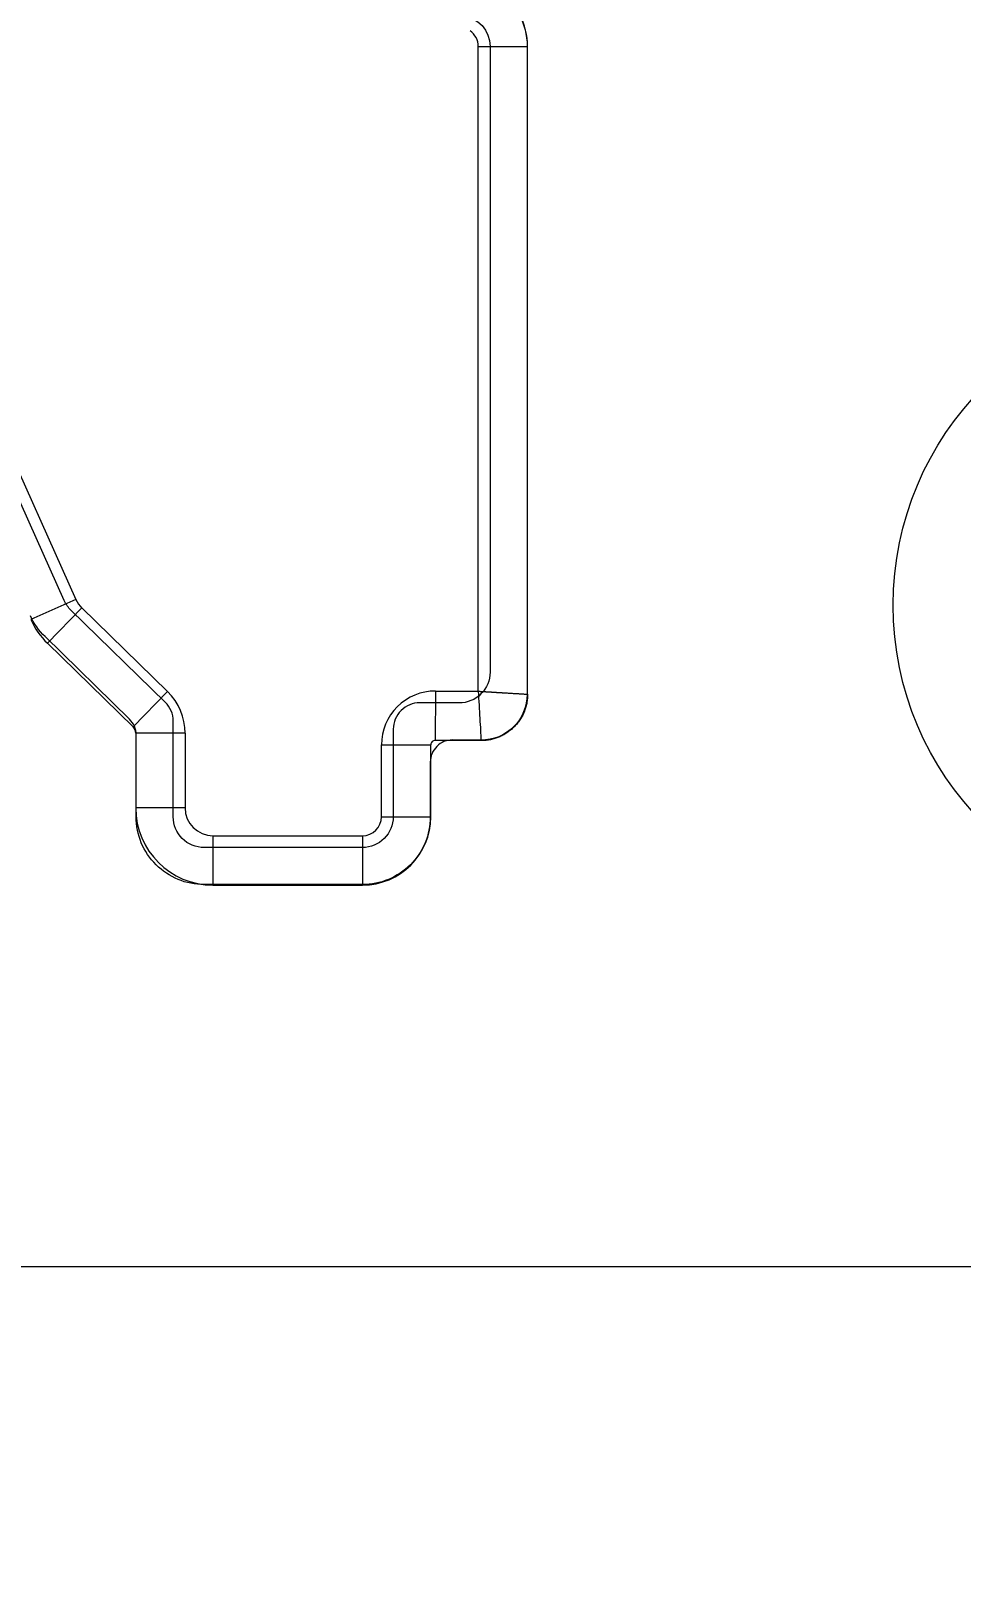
# Model space of a CAD drawing. Header units: millimetres. Extents: x 117382 to 126876, y -1151 to 1280.
# Drawn here: x 121181.76 to 121202.85, y 696.93 to 731.85 of the extents above; entities that cross this region are included whole.
import ezdxf

# ---------------------------------------------------------------- set-up
doc = ezdxf.new("R2010")
doc.units = ezdxf.units.MM
doc.linetypes.add('HIDDEN', pattern=[0])
for name, color, linetype in [('DIE_P', 2, 'Continuous'), ('DIM', 4, 'Continuous'), ('PRESS', 3, 'Continuous'), ('PS_P', 2, 'Continuous')]:
    doc.layers.add(name, color=color, linetype=linetype)
doc.styles.get("Standard").update_dxf_attribs({"font": 'txt.shx', "width": 0.85, "bigfont": 'ctxt.shx'})
doc.dimstyles.new('T-2-WX', dxfattribs={"dimtxt": 2, "dimasz": 2, "dimexe": 0.5, "dimexo": 0.5, "dimgap": 0.5, "dimtad": 1, "dimtxsty": 'Standard', "dimblk": 'OPEN30', "dimcen": 0, "dimazin": 3, "dimtfac": 1, "dimtmove": 0, "dimatfit": 3, "dimldrblk": 'OPEN30', "dimlwd": -1, "dimlwe": -1})

# ---------------------------------------------------------------- blocks, each defined once
blk = doc.blocks.new('*D7612')
at = {"layer": 'Defpoints', "color": 0}
for p in [(121163.304, 874.828), (121253.304, 703.828), (121253.304, 700.321)]:
    blk.add_point(p, dxfattribs=at)
at = {"layer": 'DIM', "color": 0}
blk.add_line((121253.304, 703.328), (121253.304, 697.069), dxfattribs=at)
at = {"layer": 'DIM', "color": 0, "lineweight": 5, "insert": (121251.804, 698.445), "char_height": 2, "attachment_point": 5, "rotation": 90}
blk.add_mtext('90', dxfattribs=at)
blk = doc.blocks.new('_Open30')
blk = doc.blocks.new('*D7613')
at = {"layer": 'Defpoints', "color": 0}
for p in [(121163.304, 874.828), (121253.304, 703.828), (121259.3, 703.828)]:
    blk.add_point(p, dxfattribs=at)
at = {"layer": 'DIM', "color": 0}
blk.add_line((121253.804, 703.828), (121263.442, 703.828), dxfattribs=at)
at = {"layer": 'DIM', "color": 0, "lineweight": 5, "insert": (121261.621, 705.328), "char_height": 2, "attachment_point": 5}
blk.add_mtext('171', dxfattribs=at)
blk = doc.blocks.new('*u7593')
at = {"layer": 'DIE_P', "color": 155, "linetype": 'Continuous', "lineweight": 13}
for p, q in [((-45.013, -62.203), (-43.895, -62.203)), ((-45.013, -76.82), (-45.013, -62.203)), ((-57.376, -67.501), (-54.135, -74.739)), ((-54.135, -74.739), (-55.155, -75.196)), ((-53.999, -74.933), (-54.78, -75.734)), ((-53.999, -74.933), (-52.057, -76.828)), ((-45.984, -76.816), (-45.989, -77.934)), ((-45.984, -76.816), (-45.013, -76.82)), ((-52.838, -77.628), (-52.057, -76.828)), ((-51.659, -77.771), (-52.777, -77.771)), ((-51.659, -77.771), (-51.659, -79.464)), ((-47.207, -78.034), (-46.089, -78.034)), ((-47.207, -79.664), (-47.207, -78.034)), ((-51.659, -79.464), (-52.777, -79.464)), ((-47.207, -79.664), (-46.089, -79.664)), ((-51.027, -80.096), (-47.639, -80.096)), ((-47.639, -80.096), (-47.639, -81.214))]:
    blk.add_line(p, q, dxfattribs=at)
at = {"layer": 'DIE_P', "color": 2, "linetype": 'Continuous', "lineweight": 13}
for p, q in [((-43.895, -76.888), (-43.895, -62.203)), ((-52.838, -77.628), (-54.78, -75.734)), ((-52.777, -77.771), (-52.777, -79.464)), ((-46.089, -79.664), (-46.089, -78.034)), ((-44.949, -77.938), (-45.989, -77.934)), ((-51.027, -80.096), (-51.027, -81.214)), ((-51.027, -81.214), (-47.639, -81.214))]:
    blk.add_line(p, q, dxfattribs=at)
for centre, radius, start, end in [((-45.445, -62.203), 1.55, 0, 54.8577), ((-53.558, -74.481), 1.75, 204.1206, 225.7116), ((-52.977, -77.771), 0.2, 0, 45.7116), ((-45.989, -78.034), 0.1, 89.7671, 180), ((-51.027, -79.464), 1.75, 180, 270), ((-47.639, -79.664), 1.55, 270, 0)]:
    blk.add_arc(centre, radius, start, end, dxfattribs=at)
at = {"layer": 'DIE_P', "color": 155, "linetype": 'Continuous', "lineweight": 13}
for centre, radius, start, end in [((-45.445, -62.203), 0.432, 0, 54.8577), ((-53.558, -74.481), 0.632, 204.1206, 225.7116), ((-45.989, -78.034), 1.218, 89.7671, 180), ((-52.977, -77.771), 1.318, 0, 45.7116), ((-51.027, -79.464), 0.632, 180, 270), ((-47.639, -79.664), 0.432, 270, 0)]:
    blk.add_arc(centre, radius, start, end, dxfattribs=at)
for points, knots in [([(-45.013, -76.82), (-45.007, -76.82), (-44.995, -76.821), (-44.977, -76.822), (-44.959, -76.823), (-44.942, -76.824), (-44.924, -76.825), (-44.907, -76.826), (-44.89, -76.827), (-44.874, -76.828), (-44.857, -76.829), (-44.841, -76.83), (-44.825, -76.831), (-44.809, -76.832), (-44.793, -76.833), (-44.778, -76.834), (-44.763, -76.835), (-44.748, -76.836), (-44.733, -76.837), (-44.719, -76.837), (-44.704, -76.838), (-44.69, -76.839), (-44.676, -76.84), (-44.663, -76.841), (-44.649, -76.842), (-44.636, -76.842), (-44.623, -76.843), (-44.61, -76.844), (-44.598, -76.845), (-44.586, -76.846), (-44.574, -76.846), (-44.562, -76.847), (-44.55, -76.848), (-44.539, -76.848), (-44.527, -76.849), (-44.516, -76.85), (-44.506, -76.85), (-44.495, -76.851), (-44.485, -76.852), (-44.474, -76.852), (-44.464, -76.853), (-44.455, -76.854), (-44.445, -76.854), (-44.436, -76.855), (-44.427, -76.855), (-44.418, -76.856), (-44.409, -76.856), (-44.389, -76.858), (-44.359, -76.859), (-44.319, -76.862), (-44.279, -76.864), (-44.241, -76.867), (-44.204, -76.869), (-44.168, -76.871), (-44.133, -76.873), (-44.099, -76.875), (-44.067, -76.877), (-44.035, -76.879), (-44.005, -76.881), (-43.976, -76.883), (-43.948, -76.885), (-43.921, -76.886), (-43.904, -76.887), (-43.895, -76.888)], [0, 0, 0, 0, 0.014376, 0.028597, 0.042662, 0.056571, 0.070325, 0.083923, 0.097365, 0.110651, 0.123782, 0.136757, 0.149576, 0.16224, 0.174747, 0.187099, 0.199296, 0.211336, 0.223221, 0.23495, 0.246524, 0.257942, 0.269204, 0.28031, 0.29126, 0.302055, 0.312694, 0.323178, 0.333505, 0.343677, 0.353694, 0.363554, 0.373259, 0.382808, 0.392201, 0.401439, 0.410521, 0.419447, 0.428218, 0.436832, 0.445292, 0.453595, 0.461742, 0.469734, 0.477571, 0.485251, 0.492776, 0.500145, 0.536472, 0.572369, 0.607838, 0.642878, 0.677488, 0.711669, 0.745422, 0.778745, 0.81164, 0.844105, 0.876142, 0.907749, 0.938928, 0.969679, 1, 1, 1, 1]), ([(-45.013, -76.82), (-45.007, -76.925), (-45.001, -77.03), (-44.989, -77.236), (-44.984, -77.336), (-44.973, -77.528), (-44.967, -77.619), (-44.958, -77.789), (-44.953, -77.868), (-44.949, -77.938)], [0, 0, 0, 0, 0.25, 0.25, 0.5, 0.5, 0.75, 0.75, 1, 1, 1, 1])]:
    blk.add_open_spline(points, degree=3, knots=knots, dxfattribs=at)
at = {"layer": 'DIE_P', "color": 2, "linetype": 'Continuous', "lineweight": 13}
blk.add_open_spline([(-43.895, -76.888), (-43.895, -77.102), (-44.053, -77.481), (-44.355, -77.782), (-44.735, -77.939), (-44.949, -77.938)], degree=2, dxfattribs=at)

msp = doc.modelspace()

# ---------------------------------------------------------------- linework, layer by layer
at = {"layer": 'DIE_P', "color": 1, "linetype": 'Continuous', "lineweight": 5}
msp.add_lwpolyline([(121243.304, 874.832, -0.414214), (121253.304, 864.832), (121253.304, 708.828, -0.414214), (121248.304, 703.828), (121168.304, 703.828, -0.414214), (121163.304, 708.828), (121163.304, 869.832, -0.414214), (121168.304, 874.832)], format="xyb", close=True, dxfattribs=at)
at = {"layer": 'DIE_P', "color": 6, "linetype": 'Continuous', "lineweight": 5, "ltscale": 0.15}
for points in [[(121192.329, 732.772, -0.249133), (121193.007, 731.496), (121193.007, 716.81, -0.415405), (121191.962, 715.77), (121191.314, 715.773, 0.415405), (121190.812, 715.273), (121190.812, 714.034, -0.414214), (121189.272, 712.494), (121185.684, 712.494, -0.414214), (121184.144, 714.034), (121184.144, 715.889, 0.202142), (121183.993, 716.247), (121182.078, 718.115, -0.094488), (121181.748, 718.588)], [(121191.534, 732.192, -0.386273), (121192.167, 731.496), (121192.167, 717.312, -0.415405), (121191.464, 716.612), (121190.575, 716.616, 0.415405), (121189.972, 716.016), (121189.972, 714.034, -0.414214), (121189.272, 713.334), (121185.684, 713.334, -0.414214), (121184.984, 714.034), (121184.984, 716.201, 0.202142), (121184.803, 716.63), (121182.665, 718.716, -0.094488), (121182.515, 718.931), (121179.274, 726.17, 0.234761)]]:
    msp.add_lwpolyline(points, format="xyb", dxfattribs=at)
at = {"layer": 'DIE_P', "linetype": 'Continuous', "lineweight": 5, "ltscale": 10}
msp.add_circle((121208.304, 718.828), 7, dxfattribs=at)
at = {"layer": 'PRESS', "color": 8, "linetype": 'HIDDEN', "lineweight": 5}
msp.add_lwpolyline([(121163.304, 703.828), (121163.304, 874.828), (121253.304, 874.828), (121253.304, 703.828)], close=True, dxfattribs=at)

# ---------------------------------------------------------------- block references
at = {"layer": 'PS_P', "color": 2}
msp.add_blockref('*u7593', (121236.912, 793.698), dxfattribs=at)

# ---------------------------------------------------------------- dimensions: what is measured, and where the dimension line sits
at = {"layer": 'DIM', "color": 4, "lineweight": 5}
for offset, dtype, picture, middle in [((0, -3.507), 1, '*D7612', (121251.804, 698.445)), ((5.996, 0), 0, '*D7613', (121261.621, 705.328))]:
    dim = msp.add_ordinate_dim(feature_location=(121253.304, 703.828), offset=offset, dtype=dtype, origin=(121163.304, 874.828), dimstyle='T-2-WX', dxfattribs=at)
    dim.commit()
    dim.dimension.update_dxf_attribs({"geometry": picture, "text_midpoint": middle})

doc.saveas('drawing.dxf')
